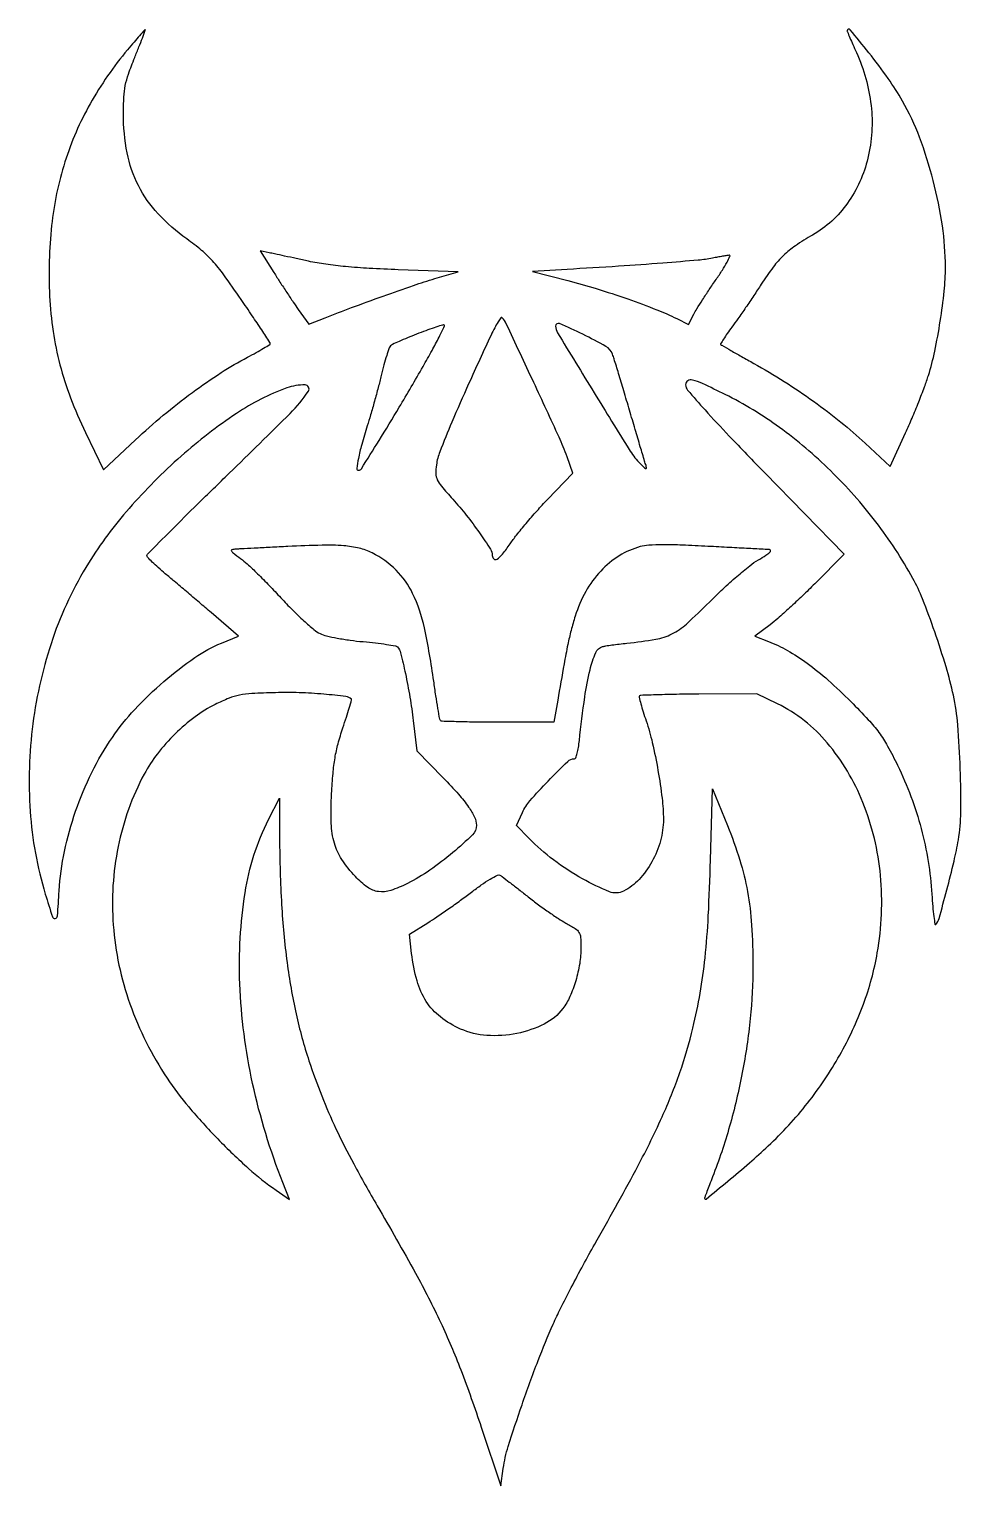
# Model space of a CAD drawing. Extents: x 229 to 523, y 84 to 543.
import ezdxf

# ---------------------------------------------------------------- set-up
doc = ezdxf.new("R2010")
doc.units = 0

msp = doc.modelspace()

# ---------------------------------------------------------------- linework, layer by layer
for points in [[(259.930764, 536.75, 0.046237), (248.107429, 519.67137, 0.051675), (240.133791, 501.318861, 0.050117), (235.927456, 481.235386, 0.039424), (235.315782, 459, 0.024039), (236.426767, 447.856941, 0.027259), (238.580477, 437.337594, 0.026578), (241.922556, 426.889682, 0.020877), (246.602813, 415.956777), (252.271555, 404.107786), (262.385778, 413.589595, -0.014532), (271.171936, 421.359238, -0.014722), (280.357342, 428.570454, -0.015454), (289.399263, 434.825965, -0.022731), (297.739218, 439.699764, 0.005149), (300.513243, 441.192628, 0.008233), (302.847441, 442.530556, 0.002981), (304.808408, 443.713757, 0.26934), (304.963204, 444, 0.13903), (304.848517, 444.362088, 0.00046), (302.242901, 448.305033, 0.002487), (299.261175, 452.759826, 0.00155), (295.723987, 457.953303, 0.006141), (290.255919, 465.722231, 0.026635), (286.718312, 470.10732, 0.036343), (283.287696, 473.407688, 0.019118), (278.594314, 477.014009, -0.051322), (269.534216, 484.952081, -0.070146), (263.33809, 493.84207, -0.06919), (259.786181, 504.195884, -0.048329), (258.604697, 516.5, -0.012786), (258.744781, 521.800232, -0.0365), (259.204287, 525.458252, -0.03544), (260.198928, 529.069292, -0.011502), (262.164548, 534.25, 0.0025), (263.507261, 537.605534, 0.004238), (264.593421, 540.429688, 0.00078), (265.514899, 542.899343, 0.522633), (265.444905, 543, 0.214384), (265.267199, 542.920135, 0.00078), (263.713005, 541.164062, 0.003858), (261.960111, 539.146074, 0.002389)], [(487, 542.697332, 0.099689), (487.061563, 542.391624, 0.001206), (487.852896, 540.51919, 0.00355), (488.790673, 538.357809, 0.002307), (489.903476, 535.873151, -0.077794), (494.535166, 519.165005, -0.087858), (493.535798, 502.561936, -0.094785), (487.091419, 488.299648, -0.109164), (476.083643, 478.249856, 0.018504), (470.670741, 474.860212, 0.041993), (466.920157, 471.824699, 0.040949), (463.67385, 468.157513, 0.016815), (459.870072, 462.704879, -0.003558), (457.545734, 459.177264, -0.00274), (454.961148, 455.360209, -0.00277), (452.506033, 451.819062, -0.006607), (450.63346, 449.223492, 0.006951), (449.160856, 447.179355, 0.011545), (447.983964, 445.411315, 0.005246), (447.059079, 443.915295, 0.385642), (447.109841, 443.655431, 0.031345), (447.42552, 443.449023, 0.000203), (450.326604, 441.803318, 0.000815), (453.646562, 439.928918, 0.00052), (457.512642, 437.75978, -0.013799), (467.154775, 432.008045, -0.014127), (476.3882, 425.776083, -0.014534), (484.98397, 419.227651, -0.017134), (492.711569, 412.526831), (500.58212, 405.214934), (505.442201, 415.857467, 0.007061), (507.474512, 420.479433, 0.005459), (509.562472, 425.570221, 0.005523), (511.407854, 430.367019, 0.013183), (512.643861, 433.977328, 0.024053), (514.625659, 441.567843, 0.012973), (516.369101, 451.076098, 0.012969), (517.606581, 460.581087, 0.026119), (517.994105, 468.128338, 0.036338), (517.031673, 481.186804, 0.026715), (514.152676, 495.416476, 0.026889), (509.812776, 509.115096, 0.03937), (504.437144, 520.555203, 0.023916), (499.945648, 527.627821, 0.013366), (493.852666, 535.805372, 0.008336), (487.952898, 543.045395, 0.699355)], [(306.107658, 466.396615, 0.00346), (308.007976, 463.411644, 0.002575), (310.145175, 460.142373, 0.002603), (312.192735, 457.079942, 0.005899), (313.780667, 454.790187), (317.129868, 450.080373), (322.314934, 452.157114, -0.005978), (330.573885, 455.350977, -0.003474), (340.560405, 458.997448, -0.003392), (350.155389, 462.352351, -0.009858), (356.846742, 464.494782), (364.193484, 466.688351), (345.346742, 467.313226, -0.005459), (336.19937, 467.716526, -0.009821), (328.710669, 468.276371, -0.011831), (322.425167, 469.021027, -0.017867), (317, 469.993186, -0.000038), (313.153312, 470.825628, -0.000043), (309.451065, 471.627443, -0.000039), (306.29873, 472.310704, -0.000231), (304.641924, 472.670751), (301.783849, 473.29323)], [(444.5, 470.965086, -0.027772), (440.021749, 470.320079, -0.00255), (428.82438, 469.395132, -0.003115), (414.884566, 468.40253, -0.001961), (398.588849, 467.408324), (387.677697, 466.785571), (398.819453, 463.916406, -0.0124), (407.800279, 461.36466, -0.008783), (417.75034, 458.076147, -0.008711), (426.940415, 454.677847, -0.024248), (433.221364, 451.872248), (436.942729, 449.98857), (438.597367, 453.244285, -0.020178), (439.572859, 454.985953, -0.004722), (441.351177, 457.820196, -0.00486), (443.461148, 461.044111, -0.004755), (445.648506, 464.25, 0.009745), (447.629207, 467.216159, 0.018509), (449.085987, 469.689657, 0.017551), (450.009095, 471.552149, 0.574546), (449.772504, 471.885001, 0.017504), (449.045093, 471.793501, 0.00315), (447.698798, 471.567339, 0.003395), (446.12472, 471.281676, 0.003065)], [(374.614648, 446.655729, 0.003267), (367.545097, 431.313185, 0.006698), (362.24531, 419.180971, 0.006236), (358.454812, 409.853249, 0.059394), (357.371909, 405.696716, 0.038138), (357.205432, 402.924421, 0.107941), (357.647355, 401.048091, 0.063896), (358.966001, 399.008715, 0.007485), (362.53182, 394.914815, -0.016001), (366.813938, 389.826117, -0.014178), (370.944768, 384.268514, -0.009305), (374.404552, 379.125957, -0.144394), (375, 377.107054, 0.220735), (375.501997, 376.025354, 0.331751), (376.496567, 375.964471, 0.08039), (378.228425, 377.545644, 0.018025), (380.604899, 380.775304, -0.018642), (382.64562, 383.541512, -0.007044), (385.693639, 387.257458, -0.006965), (389.126012, 391.210726, -0.008435), (392.458551, 394.81832), (400.417103, 403.147355), (398.586036, 408.302841, 0.022364), (396.084611, 414.458263, 0.001498), (388.091073, 431.718586, 0.000525), (379.428592, 450.226646, 0.079268), (378.117292, 452.155729, 0.467625), (377.742495, 452.133498, 0.017415), (376.833757, 450.810592, 0.020607), (375.765582, 448.970093, 0.011585)], [(351.107763, 446.957787, 0.005627), (348.215177, 445.808081, 0.007716), (345.641123, 444.704568, 0.005264), (343.51648, 443.727679, 0.086189), (342.878513, 443.278513, 0.115288), (342.465257, 442.61322, 0.005985), (341.680472, 440.199089, 0.009226), (340.827831, 437.276724, 0.00655), (339.975458, 433.970749, -0.004795), (339.012878, 430.182367, -0.003039), (337.821958, 425.785158, -0.003052), (336.599753, 421.480934, -0.005635), (335.545643, 418, 0.007922), (333.791211, 412.109433, 0.019547), (332.743318, 407.723762, 0.019026), (332.246915, 404.596116, 0.451774), (332.775, 404.005193, 0.255673), (333.697476, 404.518506, 0.001402), (339.256183, 413.392884, 0.005362), (345.635435, 423.890274, 0.003035), (353.150117, 436.737342, 0.005803), (356.002592, 441.817894, 0.010324), (358.215165, 446.074726, 0.005185), (359.889954, 449.556706, 0.577705), (359.650117, 449.900024, 0.057913), (358.894043, 449.744866, 0.003401), (356.666377, 448.994502, 0.005105), (354.023146, 448.053799, 0.003736)], [(395, 449.471398, 0.137574), (395.570755, 447.436306, 0.00064), (407.140652, 428.486472, 0.001506), (418.214174, 410.52341, 0.051164), (421.273795, 406.562244, 0.007649), (422.726305, 405.079874, 0.084818), (423.403078, 404.605814, 0.556587), (423.645967, 404.762859, 0.075581), (423.519575, 405.5, -0.007391), (423.08373, 406.880051, -0.000362), (421.713352, 411.465625, -0.000587), (420.095572, 416.916772, -0.000424), (418.303584, 423, 0.000982), (416.500945, 429.094304, 0.001339), (414.850577, 434.580086, 0.000874), (413.443898, 439.181925, 0.015413), (412.940394, 440.655612, 0.175032), (410.868159, 443.083138, 0.015227), (403.580107, 446.944224, 0.013717), (396.251311, 450.299218, 0.537464)], [(436, 430.982085, 0.180512), (436.627935, 429.299442, 0.004516), (442.131701, 423.066961, 0.007449), (449.771383, 414.822069, 0.002602), (460.999373, 403.182857), (485.998746, 377.536319), (476.749373, 368.203873, -0.006139), (472.852522, 364.367404, -0.005817), (468.792671, 360.557271, -0.005787), (465.122603, 357.269753, -0.020283), (462.65121, 355.278026), (457.80242, 351.684626), (462.15121, 350.014122, -0.03888), (468.119649, 347.171619, -0.02715), (474.373028, 343.105999, -0.023599), (481.010485, 337.760967, -0.015517), (488.147539, 331.029332, -0.009), (493.653097, 325.301242, -0.028811), (497.02376, 321.217135, -0.031722), (499.730045, 316.985256, -0.012797), (502.897678, 310.899951, -0.024456), (507.1021, 301.104653, -0.024252), (510.343131, 290.91843, -0.024444), (512.560762, 280.548372, -0.025851), (513.70445, 270.203314, 0.006739), (513.984934, 266.308712, 0.01257), (514.333738, 263.165306, 0.009013), (514.702149, 260.786895, 0.631463), (515.001095, 260.703314, 0.111972), (515.985909, 262.532265, 0.002875), (518.449019, 271.602227, 0.006813), (520.706756, 280.601934, 0.015995), (522.084842, 287.39389, 0.039765), (522.856787, 296.07323, 0.010926), (522.683335, 309.802874, 0.011226), (521.894744, 323.638655, 0.033667), (520.51155, 333, 0.019603), (518.186874, 341.984024, 0.010217), (514.625753, 352.99356, 0.009745), (510.794764, 363.399393, 0.033818), (507.742761, 369.884623, 0.036532), (496.026036, 387.748613, 0.035542), (481.734895, 403.892848, 0.036276), (465.628188, 417.532015, 0.042368), (448.5, 427.92593, 0.005292), (441.379006, 431.367146, 0.049988), (438.184545, 432.495998, 0.208747), (436.673651, 432.233849, 0.251994)], [(310.162348, 430.007579, 0.061837), (294.289011, 421.967251, 0.032841), (276.825595, 408.468753, 0.031938), (260.414079, 391.986522, 0.040531), (247.618778, 374.74266, 0.057174), (236.318283, 350.932753, 0.049727), (230.033203, 324.033666, 0.04963), (229.175716, 296.367463, 0.056395), (233.945062, 270.285949, 0.004122), (236.191141, 263.070465, 0.38771), (237.06462, 262.569137, 0.330357), (237.78488, 263.400421, 0.003678), (238.323776, 271.259113, -0.036506), (240.003454, 283.710606, -0.031665), (243.523023, 296.40915, -0.031472), (248.647491, 308.645203, -0.034817), (255.121276, 319.716063, -0.038662), (262.15232, 328.481701, -0.026117), (271.399546, 337.363806, -0.026397), (281.123027, 344.914259, -0.055416), (289.523821, 349.468316), (294.946261, 351.67216), (286.301613, 359.08608, 0.000754), (282.565246, 362.280745, 0.000583), (278.484214, 365.751271, 0.000589), (274.666178, 368.982758, 0.001415), (271.828483, 371.365054, -0.007546), (269.594945, 373.28732, -0.011352), (267.712117, 375.035846, -0.006362), (266.197044, 376.546255, -0.196008), (266, 377.029588, -0.198242), (266.225312, 377.57553, -0.000327), (273.6375, 385.016299, -0.002413), (282.03175, 393.351068, -0.001481), (292, 403.095718, 0.00298), (311.207879, 421.985739, 0.048566), (316.962102, 428.94743, 0.594774), (315.917055, 430.95739, 0.091135)], [(310.5, 379.958397, -0.000003), (304.962899, 379.67589, -0.000004), (299.907489, 379.418029, -0.000003), (295.669312, 379.201911, -0.000037), (294.099962, 379.122011, 0.039399), (292.843142, 378.958273, 0.493211), (292.664846, 378.585454, 0.113983), (293.198956, 377.947856, 0.004753), (295.599962, 376.171377, -0.029993), (297.650716, 374.487553, -0.00669), (300.934334, 371.361582, -0.006922), (304.634272, 367.642119, -0.006636), (308.282877, 363.769717, 0.010411), (311.90772, 359.980257, 0.01186), (315.536381, 356.510219, 0.011084), (318.74091, 353.715634, 0.063068), (320.642255, 352.49952, 0.051315), (322.671194, 351.78061, 0.012916), (326.102998, 351.041415, 0.012917), (330.128798, 350.389702, 0.012004), (334.282337, 349.928221, -0.006575), (338.190377, 349.536921, -0.009769), (341.599551, 349.082605, -0.005361), (344.439996, 348.616222, -0.164976), (345.060168, 348.277042, -0.126377), (346.082921, 346.368304, -0.007259), (347.585412, 339.832421, -0.01153), (349.000875, 332.407737, -0.011884), (350.056561, 325), (351.18079, 315.5), (359.550807, 306.919225, -0.011446), (364.371872, 301.744939, -0.029297), (367.545082, 297.728166, -0.040792), (369.421715, 294.51416, -0.112205), (370, 291.969697, -0.202178), (368.739395, 288.979561, -0.018075), (362.569592, 283.383243, -0.024003), (355.271576, 277.805782, -0.033897), (348.241817, 273.622538, -0.037289), (342.941135, 271.415854, -0.113061), (339.076139, 271.048467, -0.123724), (335.642724, 272.406271, -0.049035), (331.804269, 275.778166, -0.042118), (327.534878, 281.1911, -0.076301), (325.181719, 286.303923, -0.062238), (324.20376, 292.574285, -0.020163), (324.297045, 301.980536, -0.00947), (324.739682, 308.368899, -0.020445), (325.373565, 313.255364, -0.022909), (326.350245, 317.712981, -0.015527), (327.849811, 322.691646, 0.003099), (328.965209, 326.086904, 0.00503), (329.866009, 328.987116, 0.00115), (330.619768, 331.524193, 0.266629), (330.564869, 331.753854, 0.176364), (328.807419, 332.637493, 0.007624), (321.832599, 333.347852, 0.013458), (314.081616, 333.808278, 0.014872), (306.571527, 333.82837, 0.006179), (299.125001, 333.534644, 0.03544), (295.20622, 333.05165, 0.0484), (291.941591, 332.0767, 0.017745), (287.54457, 330.10033, 0.046205), (281.208982, 326.213757, 0.033248), (274.907424, 320.807598, 0.033049), (269.329162, 314.564062, 0.043381), (265.164475, 308.157209, 0.072602), (256.938349, 285.248487, 0.068811), (255.392906, 260.50921, 0.066705), (260.65697, 235.595551, 0.061472), (272.377234, 212.189203, 0.028911), (279.236386, 203.068877, 0.017223), (288.369991, 193.006977, 0.017256), (298.093257, 183.676843, 0.031167), (306.75596, 176.842702), (311.01192, 173.895717), (308.916205, 179.197859, -0.040176), (299.366838, 210.499964, -0.044205), (295.338643, 241.936928, -0.048195), (296.984979, 270.674636, -0.078965), (304.432883, 293.834341), (307.808306, 300.5), (307.880379, 287.784816, 0.012721), (308.529225, 266.933672, 0.018732), (310.249045, 248.693211, 0.021018), (313.09603, 232.448844, 0.026068), (317.154461, 217.649533, 0.01409), (321.180007, 206.551062, 0.016003), (325.670859, 196.165601, 0.014189), (331.267556, 185.107122, 0.007767), (338.716034, 171.866515, -0.006164), (350.749475, 150.635139, -0.016015), (358.72839, 134.977088, -0.018393), (365.041751, 120.146669, -0.010816), (371.543762, 102), (377.724233, 83.5), (378.480114, 89, -0.042248), (380.039356, 95.939408, -0.006834), (384.384766, 109.090151, -0.008105), (389.456704, 123.027509, -0.013586), (394.222813, 134.543897, -0.010709), (396.536351, 139.445682, -0.004237), (399.917008, 146.086642, -0.004191), (403.69017, 153.199504, -0.005239), (407.316139, 159.73415, 0.005943), (420.268527, 183.154304, 0.016714), (428.577677, 199.930827, 0.02268), (434.187502, 213.931601, 0.024665), (438.330911, 228, 0.016645), (440.608674, 239.020516, 0.016575), (442.152, 250.183643, 0.013309), (443.178618, 263.383557, 0.005777), (443.87294, 280.975923), (444.5, 303.451847), (449.178098, 291.937572, -0.020884), (453.102603, 280.988012, -0.030681), (455.542774, 271.061724, -0.028945), (456.837155, 260.490159, -0.016061), (457.250905, 247.5, -0.025319), (456.411516, 231.025344, -0.021958), (453.904218, 213.90781, -0.021836), (449.88442, 196.969914, -0.02421), (444.5127, 181.032406, 0.001865), (443.549639, 178.54774, 0.002883), (442.738106, 176.393524, 0.000904), (442.049334, 174.522334, 0.087949), (442, 174.244036, 0.631455), (442.450946, 174.029342, 0.001681), (449.305187, 179.634438, 0.006652), (456.152418, 185.426874, 0.009477), (462.065029, 190.765192, 0.037398), (474.499616, 204.310207, 0.038408), (484.655955, 219.441552, 0.039571), (492.113143, 235.478254, 0.04591), (496.51021, 251.718892, 0.066102), (497.503264, 276.143014, 0.072615), (491.958823, 299.162982, 0.079096), (480.687275, 318.001296, 0.104659), (465.000133, 330.306942), (458.500266, 333.5), (440.207075, 333.373609, 0.00231), (433.16142, 333.292372, 0.00371), (427.153915, 333.150751, 0.000786), (421.88923, 332.97926, 0.190056), (421.459096, 332.792429, 0.261789), (421.348912, 332.399376, 0.0051), (421.88472, 330.291956, 0.010853), (422.605002, 327.795353, 0.006891), (423.546667, 324.91882, -0.025996), (425.508055, 318.050545, -0.013241), (427.289403, 309.2497, -0.013191), (428.586128, 300.482869, -0.029813), (428.994105, 293.787513, -0.068402), (428.077665, 287.057486, -0.058784), (425.363829, 280.443381, -0.060768), (421.31137, 274.864048, -0.087369), (416.449852, 271.191768, -0.217798), (411.97193, 270.995774, -0.031039), (403.468178, 275.074386, -0.033855), (394.331673, 281.020695, -0.039606), (386.581991, 287.870149), (382.663982, 291.928439), (384.501242, 296.002755, -0.074225), (386.874981, 299.691391, -0.012229), (392.629687, 305.937836, -0.007523), (398.802964, 312.129028, -0.195381), (400.946788, 313, 0.31755), (401.334379, 313.273765, 0.01982), (401.774112, 314.689062, 0.023446), (402.179085, 316.545984, 0.014669), (402.486322, 318.75, -0.007196), (404.189816, 332.466414, -0.026152), (405.850101, 341.087989, -0.039298), (407.637033, 346.460566, -0.229393), (409.81483, 348.371275, -0.027862), (410.811014, 348.587222, -0.004538), (412.767481, 348.880286, -0.004989), (415.079297, 349.181668, -0.004375), (417.5, 349.451245, 0.01657), (426.583849, 350.687776, 0.073802), (431.685791, 352.354569, 0.06879), (436.253492, 355.48264, 0.013256), (443.507265, 362.437195, -0.010299), (447.741917, 366.545496, -0.009959), (452.188935, 370.523133, -0.00992), (456.240477, 373.86691, -0.035651), (459.007755, 375.755537, 0.010242), (461.328001, 377.171993, 0.044932), (462.596686, 378.153325, 0.221122), (462.815612, 378.689916, 0.394309), (462.5, 378.997032, -0.007525), (461.098537, 379.046979, -0.000296), (455.964145, 379.310436, -0.000525), (449.886086, 379.632322, -0.000371), (443.058792, 380.00615, 0.004438), (434.923998, 380.385221, 0.010519), (428.862568, 380.486156, 0.013049), (424.388059, 380.349718, 0.051659), (421.67444, 379.912336, 0.074732), (415.067538, 377.023314, 0.064437), (409.220009, 372.196121, 0.060505), (404.488184, 365.721732, 0.052457), (401.16917, 357.989374, 0.011377), (399.878, 353.463165, 0.012594), (398.841001, 349.033159, 0.007279), (397.663462, 342.916926, 0.001312), (395.668181, 331.5), (394.463743, 324.5), (376.814859, 324.5, -0.002651), (370.01348, 324.536055, -0.004237), (364.204913, 324.646875, -0.001011), (359.137223, 324.796786, -0.192002), (358.670923, 325, -0.152246), (358.436712, 325.451801, -0.001696), (357.839072, 328.878125, -0.005074), (357.199248, 332.864409, -0.003261), (356.534267, 337.5, 0.018986), (353.584995, 354.285991, 0.059066), (349.870603, 365.134207, 0.085304), (344.634891, 372.497986, 0.07919), (337.11647, 377.916391, 0.058031), (333.025305, 379.412056, 0.039518), (328.125588, 380.180483, 0.025061), (321.291945, 380.361325, 0.006832)], [(385.971506, 269.674846, 0.00817), (389.1813, 267.214719, 0.00694), (392.647708, 264.72049, 0.007009), (395.867962, 262.537077, 0.019511), (398.207099, 261.126037, -0.015395), (401.195412, 259.356763, -0.112903), (402.35686, 258.184091, -0.120339), (402.857374, 256.654346, -0.018462), (402.985592, 253.431501, -0.041143), (402.581353, 248.350846, -0.031683), (401.340121, 242.927222, -0.032427), (399.494078, 237.919126, -0.057324), (397.260687, 234.129192, -0.115024), (391.420337, 229.2624, -0.067189), (382.762414, 226.282302, -0.065133), (373.28417, 225.643982, -0.089281), (365, 227.679399, -0.060581), (358.651283, 231.485272, -0.084017), (354.175771, 236.366045, -0.075507), (351.247218, 242.85852, -0.039764), (349.541735, 251.560812), (348.847541, 257.621625), (354.710508, 261.240454, 0.010411), (357.510202, 263.050087, 0.004509), (361.162665, 265.568533, 0.004459), (365.000656, 268.317758, 0.005905), (368.442195, 270.892581, -0.011258), (371.53706, 273.156762, -0.017352), (374.321, 274.958508, -0.01194), (376.654764, 276.28181, -0.265305), (377.405458, 276.261747, -0.026196), (378.127653, 275.77004, -0.001346), (380.373233, 274.052891, -0.00214), (383.029726, 271.992019, -0.00155)]]:
    msp.add_lwpolyline(points, format="xyb", close=True)

doc.saveas('drawing.dxf')
